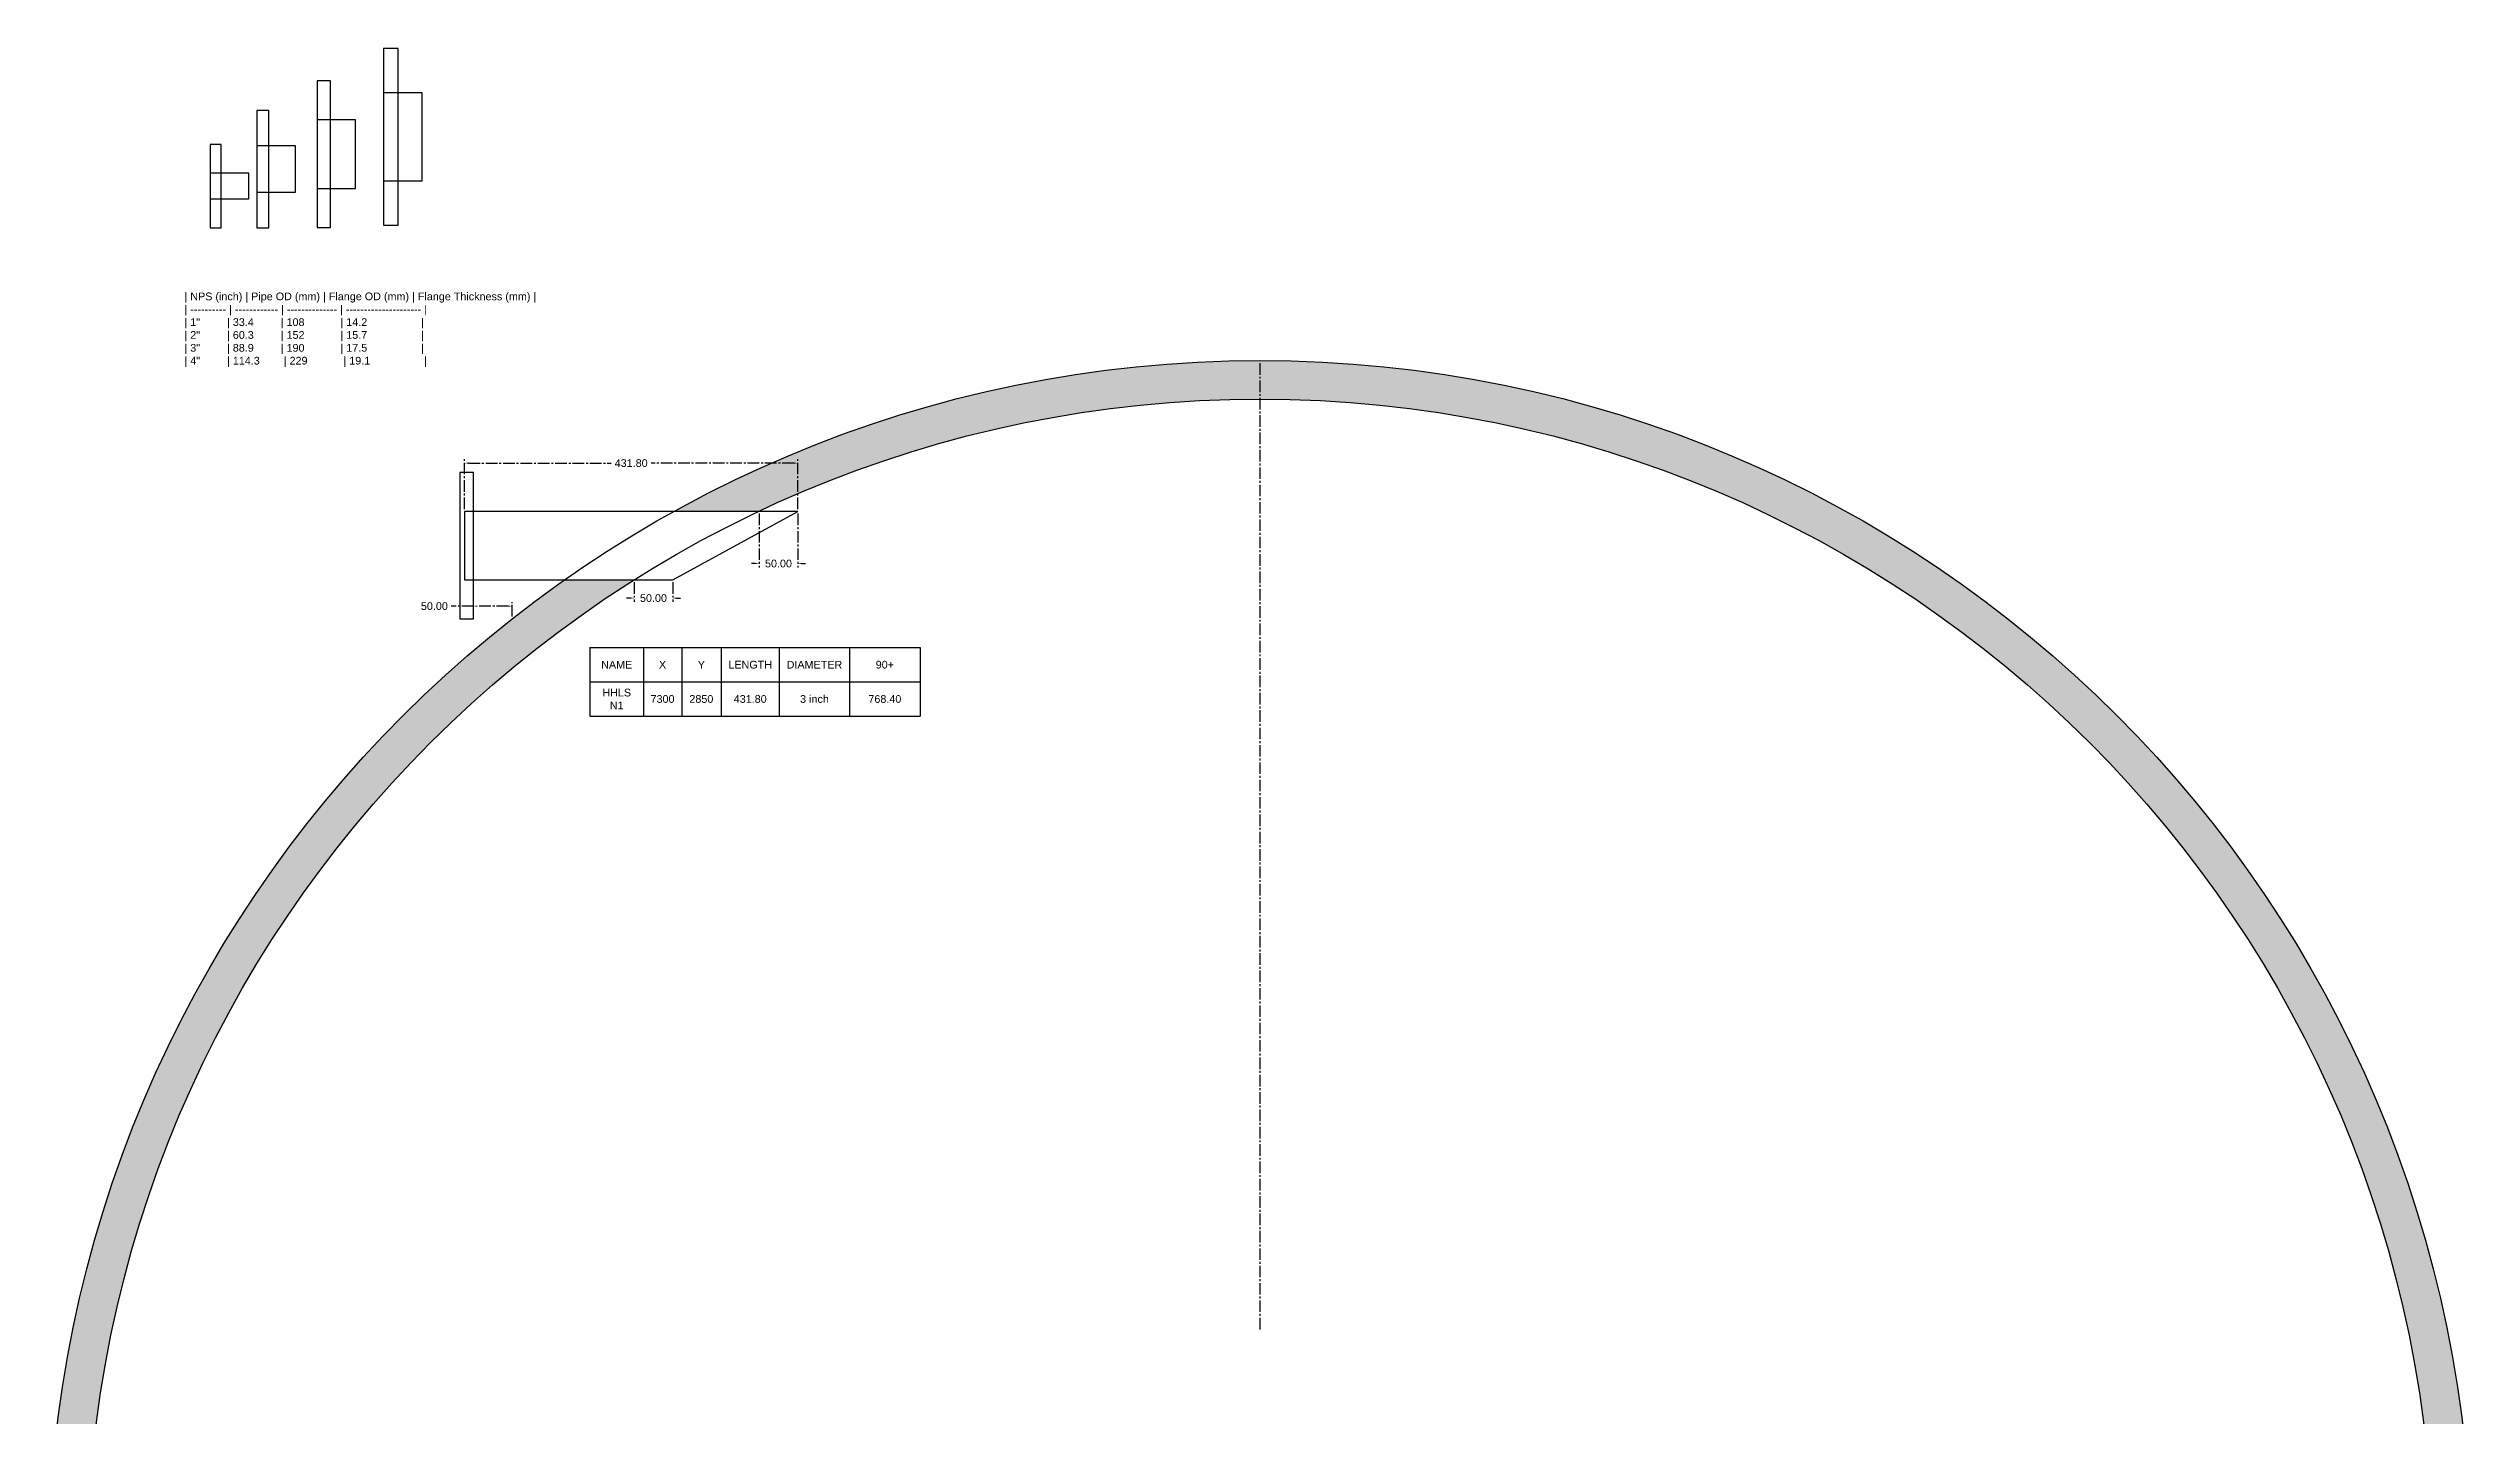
# Model space of a CAD drawing. Header units: millimetres. Extents: x 1251 to 8532, y 18 to 4349.
# Drawn here: x 1251 to 4391, y 1791 to 3563 of the extents above; entities that cross this region are included whole.
import ezdxf

# ---------------------------------------------------------------- set-up
doc = ezdxf.new("R2010")
doc.units = ezdxf.units.MM
doc.header["$LTSCALE"] = 20
doc.header["$MEASUREMENT"] = 0
doc.linetypes.add('CENTER2', pattern=[1.125, 0.75, -0.125, 0.125, -0.125])
doc.layers.get('Defpoints').update_dxf_attribs({"color": 10})
doc.styles.get("Standard").update_dxf_attribs({"font": 'arial.ttf', "height": 10})
doc.dimstyles.get("Standard").update_dxf_attribs({"dimtxt": 10, "dimasz": 5, "dimexe": 5, "dimexo": 3, "dimgap": 5, "dimtad": 0, "dimtih": 1, "dimtoh": 1, "dimzin": 0, "dimdsep": 46, "dimtxsty": 'Standard', "dimcen": -0.09, "dimclrd": 7, "dimclre": 7, "dimclrt": 7, "dimadec": 1, "dimazin": 0, "dimtfac": 1, "dimtofl": 0, "dimtmove": 0, "dimatfit": 3, "dimfxl": 1, "dimtolj": 1, "dimtzin": 0, "dimlwd": 25, "dimlwe": 25, "dimarcsym": 0})

# ---------------------------------------------------------------- blocks, each defined once
blk = doc.blocks.new('*D1')
at = {"color": 7, "linetype": 'CENTER2', "lineweight": 25, "transparency": 16777216}
for p, q in [((1790.5, 2965.9), (1790.5, 3030.4)), ((1795.5, 3025.4), (1980.4, 3025.4)), ((2217.3, 3025.4), (2032.3, 3025.4)), ((2222.3, 2965.9), (2222.3, 3030.4))]:
    blk.add_line(p, q, dxfattribs=at)
at = {"color": 7, "transparency": 16777216}
for points in [[(1795.5, 3026.3), (1795.5, 3024.6), (1790.5, 3025.4)], [(2217.3, 3026.3), (2217.3, 3024.6), (2222.3, 3025.4)]]:
    blk.add_solid(points, dxfattribs=at)
at = {"layer": 'Defpoints', "color": 0, "transparency": 16777216}
for p in [(1790.5, 3025.4), (1790.5, 2962.9), (2222.3, 2962.9)]:
    blk.add_point(p, dxfattribs=at)
at = {"color": 7, "transparency": 16777216, "insert": (2006.4, 3025.4), "char_height": 10, "attachment_point": 5}
blk.add_mtext('\\A1;431.80', dxfattribs=at)
blk = doc.blocks.new('*D2')
at = {"color": 7, "linetype": 'CENTER2', "lineweight": 25, "transparency": 16777216}
for p, q in [((2010.3, 2871), (2010.3, 2845.4)), ((2060.3, 2871), (2060.3, 2845.4)), ((2005.3, 2850.4), (2000.3, 2850.4)), ((2065.3, 2850.4), (2070.3, 2850.4))]:
    blk.add_line(p, q, dxfattribs=at)
at = {"color": 7, "transparency": 16777216}
for points in [[(2005.3, 2851.3), (2005.3, 2849.6), (2010.3, 2850.4)], [(2065.3, 2851.3), (2065.3, 2849.6), (2060.3, 2850.4)]]:
    blk.add_solid(points, dxfattribs=at)
at = {"layer": 'Defpoints', "color": 0, "transparency": 16777216}
for p in [(2010.3, 2874), (2060.3, 2874), (2060.3, 2850.4)]:
    blk.add_point(p, dxfattribs=at)
at = {"color": 7, "transparency": 16777216, "insert": (2035.3, 2850.4), "char_height": 10, "attachment_point": 5}
blk.add_mtext('\\A1;50.00', dxfattribs=at)
blk = doc.blocks.new('*D3')
at = {"color": 7, "linetype": 'CENTER2', "lineweight": 25, "transparency": 16777216}
for p, q in [((2172.3, 2959.9), (2172.3, 2890.2)), ((2222.3, 2959.9), (2222.3, 2890.2)), ((2167.3, 2895.2), (2162.3, 2895.2)), ((2227.3, 2895.2), (2232.3, 2895.2))]:
    blk.add_line(p, q, dxfattribs=at)
at = {"color": 7, "transparency": 16777216}
for points in [[(2167.3, 2896), (2167.3, 2894.4), (2172.3, 2895.2)], [(2227.3, 2896), (2227.3, 2894.4), (2222.3, 2895.2)]]:
    blk.add_solid(points, dxfattribs=at)
at = {"layer": 'Defpoints', "color": 0, "transparency": 16777216}
for p in [(2172.3, 2962.9), (2222.3, 2962.9), (2222.3, 2895.2)]:
    blk.add_point(p, dxfattribs=at)
at = {"color": 7, "transparency": 16777216, "insert": (2197.3, 2895.2), "char_height": 10, "attachment_point": 5}
blk.add_mtext('\\A1;50.00', dxfattribs=at)
blk = doc.blocks.new('*D4')
at = {"color": 7, "linetype": 'CENTER2', "lineweight": 25, "transparency": 16777216}
for p, q in [((1802, 2840), (1773.3, 2840)), ((1802, 2843), (1802, 2845)), ((1847, 2840), (1807, 2840)), ((1852, 2826.5), (1852, 2845))]:
    blk.add_line(p, q, dxfattribs=at)
at = {"color": 7, "transparency": 16777216}
for points in [[(1807, 2840.9), (1807, 2839.2), (1802, 2840)], [(1847, 2840.9), (1847, 2839.2), (1852, 2840)]]:
    blk.add_solid(points, dxfattribs=at)
at = {"layer": 'Defpoints', "color": 0, "transparency": 16777216}
for p in [(1802, 2840), (1852, 2840), (1852, 2823.5)]:
    blk.add_point(p, dxfattribs=at)
at = {"color": 7, "transparency": 16777216, "insert": (1751.4, 2840), "char_height": 10, "attachment_point": 5}
blk.add_mtext('\\A1;50.00', dxfattribs=at)
blk = doc.blocks.new('*T5')
at = {"color": 0, "linetype": 'ByBlock', "lineweight": -2, "transparency": 16777216}
for p, q in [((0, 0), (427.9, 0)), ((0, 0), (0, -89)), ((69.4, 0), (69.4, -89)), ((118.9, 0), (118.9, -89)), ((170, 0), (170, -89)), ((245.4, 0), (245.4, -89)), ((336.6, 0), (336.6, -89)), ((427.9, 0), (427.9, -89)), ((0, -44.5), (427.9, -44.5)), ((0, -89), (427.9, -89))]:
    blk.add_line(p, q, dxfattribs=at)
at = {"color": 0, "transparency": 16777216, "char_height": 10, "attachment_point": 5}
for s, insert, width in [('NAME', (34.7, -22.2), 69.266), ('X', (94.1, -22.2), 49.392), ('Y', (144.4, -22.2), 50.945), ('LENGTH', (207.7, -22.2), 75.34), ('DIAMETER', (291, -22.2), 91.096), ('90+', (382.2, -22.2), 91.096), ('HHLS\\PN1', (34.7, -66.7), 69.266), ('7300', (94.1, -66.7), 49.392), ('2850', (144.4, -66.7), 50.945), ('431.80', (207.7, -66.7), 75.34), ('3 inch', (291, -66.7), 91.096), ('768.40', (382.2, -66.7), 91.096)]:
    blk.add_mtext(s, dxfattribs=dict(at, insert=insert, width=width))
blk = doc.blocks.new('*U6')
at = {"color": 0, "linetype": 'CENTER2', "transparency": 16777216}
for p, q in [((0, 314), (0, 1570.12)), ((-1570.12, 0), (-314, 0)), ((314, 0), (1570.12, 0)), ((0, -1570.12), (0, -314))]:
    blk.add_line(p, q, dxfattribs=at)
at = {"color": 0, "linetype": 'Continuous', "transparency": 16777216}
for p, q in [((0, -157), (0, 157)), ((-157, 0), (157, 0))]:
    blk.add_line(p, q, dxfattribs=at)

msp = doc.modelspace()

# ---------------------------------------------------------------- hatches: boundary and pattern name
h = msp.add_hatch()
h.set_pattern_fill('ANGLE', color=256, scale=30)
h.set_pattern_definition([(0, (0, 0), (0, 8.25), [6, -2.25]), (90, (0, 0), (-8.25, 5e-16), [6, -2.25])])
h.paths.add_polyline_path([(4341.349, 1588.45, -1), (1301.349, 1588.45, -0.25746849), (2010.324, 2874), (1920.093, 2874, 0.24454589), (1251.349, 1588.45, 1), (4391.349, 1588.45, 0.57098117), (2062.542, 2962.9), (2172.282, 2962.9, -0.55020034)])

# ---------------------------------------------------------------- linework, layer by layer
for points in [[(1685.504, 3334.012), (1704.604, 3334.012), (1704.604, 3563.012), (1685.504, 3563.012)], [(1599.318, 3330.957), (1616.818, 3330.957), (1616.818, 3520.957), (1599.318, 3520.957)], [(1685.504, 3391.362), (1735.504, 3391.362), (1735.504, 3505.662), (1685.504, 3505.662)], [(1521.203, 3330.66), (1536.903, 3330.66), (1536.903, 3482.66), (1521.203, 3482.66)], [(1599.318, 3381.507), (1649.318, 3381.507), (1649.318, 3470.407), (1599.318, 3470.407)], [(1460.769, 3330.66), (1474.969, 3330.66), (1474.969, 3438.66), (1460.769, 3438.66)], [(1521.203, 3376.51), (1571.203, 3376.51), (1571.203, 3436.81), (1521.203, 3436.81)], [(1460.769, 3367.96), (1510.769, 3367.96), (1510.769, 3401.36), (1460.769, 3401.36)], [(1784.48, 2823.45), (1801.98, 2823.45), (1801.98, 3013.45), (1784.48, 3013.45)], [(1790.48, 2874), (2060.324, 2874), (2222.282, 2962.9), (1790.48, 2962.9)]]:
    msp.add_lwpolyline(points, close=True)
for radius in [1570, 1520]:
    msp.add_circle((2821.349, 1588.45), radius)

# ---------------------------------------------------------------- block references
at = {"linetype": 'CENTER2'}
msp.add_blockref('*U6', (2821.349, 1588.45), dxfattribs=at)
msp.add_blockref('*T5', (1952.958, 2786.284))

# ---------------------------------------------------------------- texts
at = {"insert": (1427.488, 3246.572), "char_height": 10, "width": 476.05252, "attachment_point": 1}
msp.add_mtext('| NPS (inch) | Pipe OD (mm) | Flange OD (mm) | Flange Thickness (mm) |\\P| ---------- | ------------ | -------------- | --------------------- |\\P| 1"         | 33.4         | 108            | 14.2                  |\\P| 2"         | 60.3         | 152            | 15.7                  |\\P| 3"         | 88.9         | 190            | 17.5                  |\\P| 4"         | 114.3        | 229            | 19.1                  |\\P', dxfattribs=at)

# ---------------------------------------------------------------- dimensions: what is measured, and where the dimension line sits
for base, p1, p2, picture, middle in [((1790.48, 3025.441), (2222.282, 2962.9), (1790.48, 2962.9), '*D1', (2006.381, 3025.441)), ((2222.282, 2895.208), (2172.282, 2962.9), (2222.282, 2962.9), '*D3', (2197.282, 2895.208)), ((2060.324, 2850.426), (2010.324, 2874), (2060.324, 2874), '*D2', (2035.324, 2850.426))]:
    dim = msp.add_linear_dim(base=base, p1=p1, p2=p2, dimstyle='Standard')
    dim.commit()
    dim.dimension.update_dxf_attribs({"geometry": picture, "text_midpoint": middle})
dim = msp.add_linear_dim(base=(1851.98, 2840.035), p1=(1801.98, 2840.035), p2=(1851.98, 2823.45), dimstyle='Standard')
dim.commit()
dim.dimension.update_dxf_attribs({"geometry": '*D4', "text_midpoint": (1751.401, 2840.035), "dimtype": 160})

doc.saveas('drawing.dxf')
